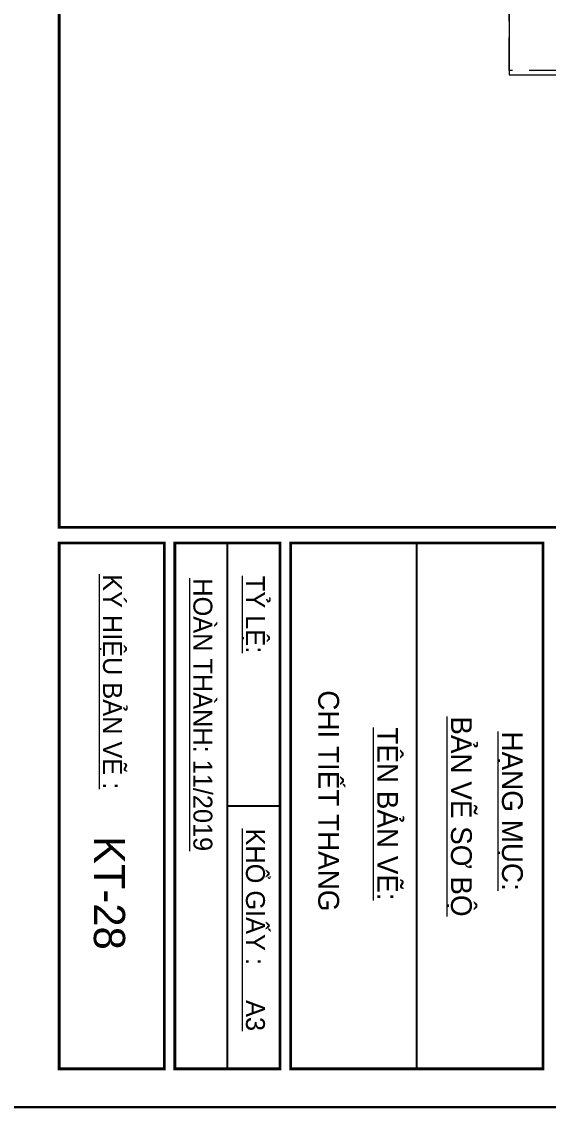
# Model space of a CAD drawing. Header units: inches. Extents: x 274208 to 641690, y -81912 to 129129.
# Drawn here: x 460858 to 462861, y -19810 to -15680 of the extents above; entities that cross this region are included whole.
import ezdxf
from ezdxf.enums import TextEntityAlignment as Align
from ezdxf.xclip import XClip

# ---------------------------------------------------------------- set-up
doc = ezdxf.new("R2010")
doc.units = ezdxf.units.IN
doc.header["$MEASUREMENT"] = 0
doc.header["$XCLIPFRAME"] = 2
doc.linetypes.add('$1$HIDDEN', pattern=[0.375, 0.25, -0.125])
for name, color, linetype, lineweight in [('05.Text', 253, 'Continuous', 18), ('08.Dim', 156, 'Continuous', 15), ('10.Text', 254, 'Continuous', 18), ('11.Khung bo', 32, 'Continuous', 50), ('12.Khung', 36, 'Continuous', 25)]:
    doc.layers.add(name, color=color, linetype=linetype, lineweight=lineweight)
doc.layers.add('Tpl_Bound', color=1, linetype='Continuous', plot=False)
doc.styles.add('VnAvantH', font='')
doc.styles.get('VnAvantH').set_extended_font_data('.VnAvantH')

# ---------------------------------------------------------------- blocks, each defined once
blk = doc.blocks.new('100')
at = {"layer": '11.Khung bo', "const_width": 26.7}
for points in [[(1860913, -945240), (1860913, -916940), (1896063, -916940), (1896063, -945240)], [(1896213, -943040), (1901213, -943040), (1901213, -940640), (1896213, -940640)], [(1896213, -944140), (1901213, -944140), (1901213, -943140), (1896213, -943140)], [(1896213, -945240), (1901213, -945240), (1901213, -944240), (1896213, -944240)]]:
    blk.add_lwpolyline(points, close=True, dxfattribs=at)
at = {"layer": '12.Khung'}
for p, q in [((1901213, -941840), (1896213, -941840)), ((1898713, -943640), (1898713, -943140)), ((1901213, -943640), (1896213, -943640))]:
    blk.add_line(p, q, dxfattribs=at)
at = {"layer": '12.Khung', "color": 1}
blk.add_lwpolyline([(1901579, -945940), (1901579, -916240), (1859580, -916240), (1859580, -945940)], close=True, dxfattribs=at)
at = {"layer": '05.Text', "style": 'VnAvantH'}
for s, height, p in [('%%Uh¹ng môc:', 198, (1898005, -941030)), ('%%Ub¶n vÏ s¬ bé', 198, (1897861, -941515)), ('%%Utªn b¶n vÏ:', 198, (1897966, -942216)), ('%%Utû lÖ:', 180, (1896525, -943464)), ('%%UKHæ GIÊY :     A3', 180, (1898928, -943464)), ('%%Uhoµn thµnh: 11/2019', 180, (1896548, -943964)), ('%%Uký hiÖu b¶n vÏ :', 180, (1896508, -944823))]:
    blk.add_text(s, height=height, dxfattribs=at).set_placement(p)
blk = doc.blocks.new('5998484')
at = {"layer": '05.Text', "color": 6, "linetype": '$1$HIDDEN', "ltscale": 500}
blk.add_lwpolyline([(484277.8, -12116.4), (487666.4, -12116.4), (487666.4, -16938.5), (484277.8, -16938.5)], close=True, dxfattribs=at)

msp = doc.modelspace()

# ---------------------------------------------------------------- linework, layer by layer
at = {"layer": 'Tpl_Bound', "color": 1}
msp.add_lwpolyline([(460721, -19810.2), (460721, -3010.3), (472600.9, -3010.3), (472600.9, -19810.2)], close=True, dxfattribs=at)

# ---------------------------------------------------------------- block references
at = {"layer": '05.Text', "xscale": 0.4, "yscale": 0.4, "zscale": 0.4, "rotation": 270}
msp.add_blockref('100', (839096.9, 740821.5), dxfattribs=at)
at = {"layer": '08.Dim'}
ref = msp.add_blockref('5998484', (-21566, 1073.1), dxfattribs=at)
XClip(ref).set_block_clipping_path([(484277.7677419442, -16955.2888356978), (487666.4447047831, -12116.4039647909)])

# ---------------------------------------------------------------- texts
at = {"layer": '10.Text', "style": 'VnAvantH'}
for s, height, p in [('chi tiÕt thang', 79.199, (461986.1, -19065.1)), ('KT-28', 118.8, (461132.7, -19211))]:
    msp.add_text(s, height=height, rotation=270, dxfattribs=at).set_placement(p, align=Align.RIGHT)

doc.saveas('drawing.dxf')
